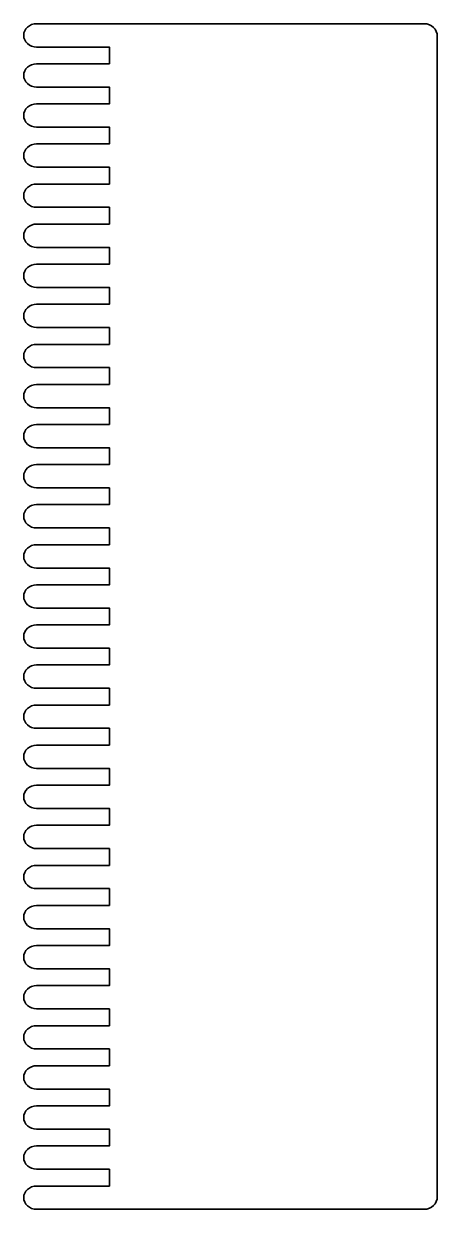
# Model space of a CAD drawing. Header units: millimetres. Extents: x 54 to 145, y -331 to -71.
import ezdxf

# ---------------------------------------------------------------- set-up
doc = ezdxf.new("R2010")
doc.units = ezdxf.units.MM
doc.header["$MEASUREMENT"] = 0
doc.layers.add('Calque 1', color=7, linetype='Continuous', lineweight=0)

msp = doc.modelspace()

# ---------------------------------------------------------------- linework, layer by layer
at = {"layer": 'Calque 1', "color": 4, "lineweight": 35, "true_color": 0x00ffff}
msp.add_open_spline([(144.52, -327.75), (144.52, -327.75), (144.52, -73.33), (144.52, -73.33), (144.52, -71.8), (143.26, -70.56), (141.69, -70.56), (141.69, -70.56), (73.47, -70.56), (73.47, -70.56), (73.47, -70.56), (72.63, -70.56), (72.63, -70.56), (72.63, -70.56), (56.67, -70.56), (56.67, -70.56), (55.1, -70.56), (53.84, -71.7), (53.84, -73.11), (53.84, -74.53), (55.1, -75.67), (56.67, -75.67), (56.67, -75.67), (72.63, -75.67), (72.63, -75.67), (72.63, -75.67), (72.63, -79.35), (72.63, -79.35), (72.63, -79.35), (56.67, -79.35), (56.67, -79.35), (55.1, -79.35), (53.84, -80.49), (53.84, -81.9), (53.84, -83.32), (55.1, -84.45), (56.67, -84.45), (56.67, -84.45), (72.63, -84.45), (72.63, -84.45), (72.63, -84.45), (72.63, -88.14), (72.63, -88.14), (72.63, -88.14), (56.67, -88.14), (56.67, -88.14), (55.1, -88.14), (53.84, -89.28), (53.84, -90.69), (53.84, -92.1), (55.1, -93.24), (56.67, -93.24), (56.67, -93.24), (72.63, -93.24), (72.63, -93.24), (72.63, -93.24), (72.63, -96.93), (72.63, -96.93), (72.63, -96.93), (56.67, -96.93), (56.67, -96.93), (55.1, -96.93), (53.84, -98.07), (53.84, -99.48), (53.84, -100.89), (55.1, -102.03), (56.67, -102.03), (56.67, -102.03), (72.63, -102.03), (72.63, -102.03), (72.63, -102.03), (72.63, -105.72), (72.63, -105.72), (72.63, -105.72), (56.67, -105.72), (56.67, -105.72), (55.1, -105.72), (53.84, -106.85), (53.84, -108.27), (53.84, -109.68), (55.1, -110.82), (56.67, -110.82), (56.67, -110.82), (72.63, -110.82), (72.63, -110.82), (72.63, -110.82), (72.63, -114.5), (72.63, -114.5), (72.63, -114.5), (56.67, -114.5), (56.67, -114.5), (55.1, -114.5), (53.84, -115.64), (53.84, -117.06), (53.84, -118.47), (55.1, -119.61), (56.67, -119.61), (56.67, -119.61), (72.63, -119.61), (72.63, -119.61), (72.63, -119.61), (72.63, -123.29), (72.63, -123.29), (72.63, -123.29), (56.67, -123.29), (56.67, -123.29), (55.1, -123.29), (53.84, -124.43), (53.84, -125.84), (53.84, -127.26), (55.1, -128.39), (56.67, -128.39), (56.67, -128.39), (72.63, -128.39), (72.63, -128.39), (72.63, -128.39), (72.63, -132.08), (72.63, -132.08), (72.63, -132.08), (56.67, -132.08), (56.67, -132.08), (55.1, -132.08), (53.84, -133.22), (53.84, -134.63), (53.84, -136.05), (55.1, -137.18), (56.67, -137.18), (56.67, -137.18), (72.63, -137.18), (72.63, -137.18), (72.63, -137.18), (72.63, -140.87), (72.63, -140.87), (72.63, -140.87), (56.67, -140.87), (56.67, -140.87), (55.1, -140.87), (53.84, -142.01), (53.84, -143.42), (53.84, -144.83), (55.1, -145.97), (56.67, -145.97), (56.67, -145.97), (72.63, -145.97), (72.63, -145.97), (72.63, -145.97), (72.63, -149.66), (72.63, -149.66), (72.63, -149.66), (56.67, -149.66), (56.67, -149.66), (55.1, -149.66), (53.84, -150.79), (53.84, -152.21), (53.84, -153.62), (55.1, -154.76), (56.67, -154.76), (56.67, -154.76), (72.63, -154.76), (72.63, -154.76), (72.63, -154.76), (72.63, -158.44), (72.63, -158.44), (72.63, -158.44), (56.67, -158.44), (56.67, -158.44), (55.1, -158.44), (53.84, -159.58), (53.84, -161), (53.84, -162.41), (55.1, -163.55), (56.67, -163.55), (56.67, -163.55), (72.63, -163.55), (72.63, -163.55), (72.63, -163.55), (72.63, -167.23), (72.63, -167.23), (72.63, -167.23), (56.67, -167.23), (56.67, -167.23), (55.1, -167.23), (53.84, -168.37), (53.84, -169.78), (53.84, -171.2), (55.1, -172.34), (56.67, -172.34), (56.67, -172.34), (72.63, -172.34), (72.63, -172.34), (72.63, -172.34), (72.63, -176.02), (72.63, -176.02), (72.63, -176.02), (56.67, -176.02), (56.67, -176.02), (55.1, -176.02), (53.84, -177.16), (53.84, -178.57), (53.84, -179.99), (55.1, -181.12), (56.67, -181.12), (56.67, -181.12), (72.63, -181.12), (72.63, -181.12), (72.63, -181.12), (72.63, -184.81), (72.63, -184.81), (72.63, -184.81), (56.67, -184.81), (56.67, -184.81), (55.1, -184.81), (53.84, -185.95), (53.84, -187.36), (53.84, -188.77), (55.1, -189.91), (56.67, -189.91), (56.67, -189.91), (72.63, -189.91), (72.63, -189.91), (72.63, -189.91), (72.63, -193.6), (72.63, -193.6), (72.63, -193.6), (56.67, -193.6), (56.67, -193.6), (55.1, -193.6), (53.84, -194.74), (53.84, -196.15), (53.84, -197.56), (55.1, -198.7), (56.67, -198.7), (56.67, -198.7), (72.63, -198.7), (72.63, -198.7), (72.63, -198.7), (72.63, -202.38), (72.63, -202.38), (72.63, -202.38), (56.67, -202.38), (56.67, -202.38), (55.1, -202.38), (53.84, -203.52), (53.84, -204.94), (53.84, -206.35), (55.1, -207.49), (56.67, -207.49), (56.67, -207.49), (72.63, -207.49), (72.63, -207.49), (72.63, -207.49), (72.63, -211.17), (72.63, -211.17), (72.63, -211.17), (56.67, -211.17), (56.67, -211.17), (55.1, -211.17), (53.84, -212.31), (53.84, -213.73), (53.84, -215.14), (55.1, -216.28), (56.67, -216.28), (56.67, -216.28), (72.63, -216.28), (72.63, -216.28), (72.63, -216.28), (72.63, -219.96), (72.63, -219.96), (72.63, -219.96), (56.67, -219.96), (56.67, -219.96), (55.1, -219.96), (53.84, -221.1), (53.84, -222.51), (53.84, -223.93), (55.1, -225.06), (56.67, -225.06), (56.67, -225.06), (72.63, -225.06), (72.63, -225.06), (72.63, -225.06), (72.63, -228.75), (72.63, -228.75), (72.63, -228.75), (56.67, -228.75), (56.67, -228.75), (55.1, -228.75), (53.84, -229.89), (53.84, -231.3), (53.84, -232.72), (55.1, -233.85), (56.67, -233.85), (56.67, -233.85), (72.63, -233.85), (72.63, -233.85), (72.63, -233.85), (72.63, -237.54), (72.63, -237.54), (72.63, -237.54), (56.67, -237.54), (56.67, -237.54), (55.1, -237.54), (53.84, -238.68), (53.84, -240.09), (53.84, -241.5), (55.1, -242.64), (56.67, -242.64), (56.67, -242.64), (72.63, -242.64), (72.63, -242.64), (72.63, -242.64), (72.63, -246.33), (72.63, -246.33), (72.63, -246.33), (56.67, -246.33), (56.67, -246.33), (55.1, -246.33), (53.84, -247.46), (53.84, -248.88), (53.84, -250.29), (55.1, -251.43), (56.67, -251.43), (56.67, -251.43), (72.63, -251.43), (72.63, -251.43), (72.63, -251.43), (72.63, -255.11), (72.63, -255.11), (72.63, -255.11), (56.67, -255.11), (56.67, -255.11), (55.1, -255.11), (53.84, -256.25), (53.84, -257.67), (53.84, -259.08), (55.1, -260.22), (56.67, -260.22), (56.67, -260.22), (72.63, -260.22), (72.63, -260.22), (72.63, -260.22), (72.63, -263.9), (72.63, -263.9), (72.63, -263.9), (56.67, -263.9), (56.67, -263.9), (55.1, -263.9), (53.84, -265.04), (53.84, -266.45), (53.84, -267.87), (55.1, -269.01), (56.67, -269.01), (56.67, -269.01), (72.63, -269.01), (72.63, -269.01), (72.63, -269.01), (72.63, -272.69), (72.63, -272.69), (72.63, -272.69), (56.67, -272.69), (56.67, -272.69), (55.1, -272.69), (53.84, -273.83), (53.84, -275.24), (53.84, -276.66), (55.1, -277.79), (56.67, -277.79), (56.67, -277.79), (72.63, -277.79), (72.63, -277.79), (72.63, -277.79), (72.63, -281.48), (72.63, -281.48), (72.63, -281.48), (56.67, -281.48), (56.67, -281.48), (55.1, -281.48), (53.84, -282.62), (53.84, -284.03), (53.84, -285.44), (55.1, -286.58), (56.67, -286.58), (56.67, -286.58), (72.63, -286.58), (72.63, -286.58), (72.63, -286.58), (72.63, -290.27), (72.63, -290.27), (72.63, -290.27), (56.67, -290.27), (56.67, -290.27), (55.1, -290.27), (53.84, -291.41), (53.84, -292.82), (53.84, -294.23), (55.1, -295.37), (56.67, -295.37), (56.67, -295.37), (72.63, -295.37), (72.63, -295.37), (72.63, -295.37), (72.63, -299.05), (72.63, -299.05), (72.63, -299.05), (56.67, -299.05), (56.67, -299.05), (55.1, -299.05), (53.84, -300.19), (53.84, -301.61), (53.84, -303.02), (55.1, -304.16), (56.67, -304.16), (56.67, -304.16), (72.63, -304.16), (72.63, -304.16), (72.63, -304.16), (72.63, -307.84), (72.63, -307.84), (72.63, -307.84), (56.67, -307.84), (56.67, -307.84), (55.1, -307.84), (53.84, -308.98), (53.84, -310.4), (53.84, -311.81), (55.1, -312.95), (56.67, -312.95), (56.67, -312.95), (72.63, -312.95), (72.63, -312.95), (72.63, -312.95), (72.63, -316.63), (72.63, -316.63), (72.63, -316.63), (56.67, -316.63), (56.67, -316.63), (55.1, -316.63), (53.84, -317.77), (53.84, -319.18), (53.84, -320.6), (55.1, -321.73), (56.67, -321.73), (56.67, -321.73), (72.63, -321.73), (72.63, -321.73), (72.63, -321.73), (72.63, -325.42), (72.63, -325.42), (72.63, -325.42), (56.67, -325.42), (56.67, -325.42), (55.1, -325.42), (53.84, -326.56), (53.84, -327.97), (53.84, -329.38), (55.1, -330.52), (56.67, -330.52), (56.67, -330.52), (72.63, -330.52), (72.63, -330.52), (72.63, -330.52), (73.22, -330.52), (73.22, -330.52), (73.22, -330.52), (141.69, -330.52), (141.69, -330.52), (143.26, -330.52), (144.52, -329.29), (144.52, -327.75)], degree=3, knots=[0, 0, 0, 0, 1, 1, 1, 2, 2, 2, 3, 3, 3, 4, 4, 4, 5, 5, 5, 6, 6, 6, 7, 7, 7, 8, 8, 8, 9, 9, 9, 10, 10, 10, 11, 11, 11, 12, 12, 12, 13, 13, 13, 14, 14, 14, 15, 15, 15, 16, 16, 16, 17, 17, 17, 18, 18, 18, 19, 19, 19, 20, 20, 20, 21, 21, 21, 22, 22, 22, 23, 23, 23, 24, 24, 24, 25, 25, 25, 26, 26, 26, 27, 27, 27, 28, 28, 28, 29, 29, 29, 30, 30, 30, 31, 31, 31, 32, 32, 32, 33, 33, 33, 34, 34, 34, 35, 35, 35, 36, 36, 36, 37, 37, 37, 38, 38, 38, 39, 39, 39, 40, 40, 40, 41, 41, 41, 42, 42, 42, 43, 43, 43, 44, 44, 44, 45, 45, 45, 46, 46, 46, 47, 47, 47, 48, 48, 48, 49, 49, 49, 50, 50, 50, 51, 51, 51, 52, 52, 52, 53, 53, 53, 54, 54, 54, 55, 55, 55, 56, 56, 56, 57, 57, 57, 58, 58, 58, 59, 59, 59, 60, 60, 60, 61, 61, 61, 62, 62, 62, 63, 63, 63, 64, 64, 64, 65, 65, 65, 66, 66, 66, 67, 67, 67, 68, 68, 68, 69, 69, 69, 70, 70, 70, 71, 71, 71, 72, 72, 72, 73, 73, 73, 74, 74, 74, 75, 75, 75, 76, 76, 76, 77, 77, 77, 78, 78, 78, 79, 79, 79, 80, 80, 80, 81, 81, 81, 82, 82, 82, 83, 83, 83, 84, 84, 84, 85, 85, 85, 86, 86, 86, 87, 87, 87, 88, 88, 88, 89, 89, 89, 90, 90, 90, 91, 91, 91, 92, 92, 92, 93, 93, 93, 94, 94, 94, 95, 95, 95, 96, 96, 96, 97, 97, 97, 98, 98, 98, 99, 99, 99, 100, 100, 100, 101, 101, 101, 102, 102, 102, 103, 103, 103, 104, 104, 104, 105, 105, 105, 106, 106, 106, 107, 107, 107, 108, 108, 108, 109, 109, 109, 110, 110, 110, 111, 111, 111, 112, 112, 112, 113, 113, 113, 114, 114, 114, 115, 115, 115, 116, 116, 116, 117, 117, 117, 118, 118, 118, 119, 119, 119, 120, 120, 120, 121, 121, 121, 122, 122, 122, 123, 123, 123, 124, 124, 124, 125, 125, 125, 126, 126, 126, 127, 127, 127, 128, 128, 128, 129, 129, 129, 130, 130, 130, 131, 131, 131, 132, 132, 132, 133, 133, 133, 134, 134, 134, 135, 135, 135, 136, 136, 136, 137, 137, 137, 138, 138, 138, 139, 139, 139, 140, 140, 140, 141, 141, 141, 142, 142, 142, 143, 143, 143, 144, 144, 144, 145, 145, 145, 146, 146, 146, 147, 147, 147, 148, 148, 148, 149, 149, 149, 150, 150, 150, 151, 151, 151, 152, 152, 152, 153, 153, 153, 154, 154, 154, 155, 155, 155, 156, 156, 156, 156], dxfattribs=at)

doc.saveas('drawing.dxf')
